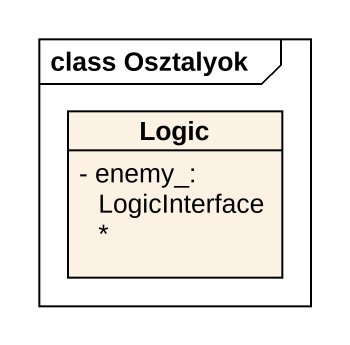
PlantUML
@startuml
mainframe class Osztalyok
hide circle
hide empty members
skinparam classAttributeIconSize 0
class Logic {
  - enemy_: LogicInterface*
}
@enduml
